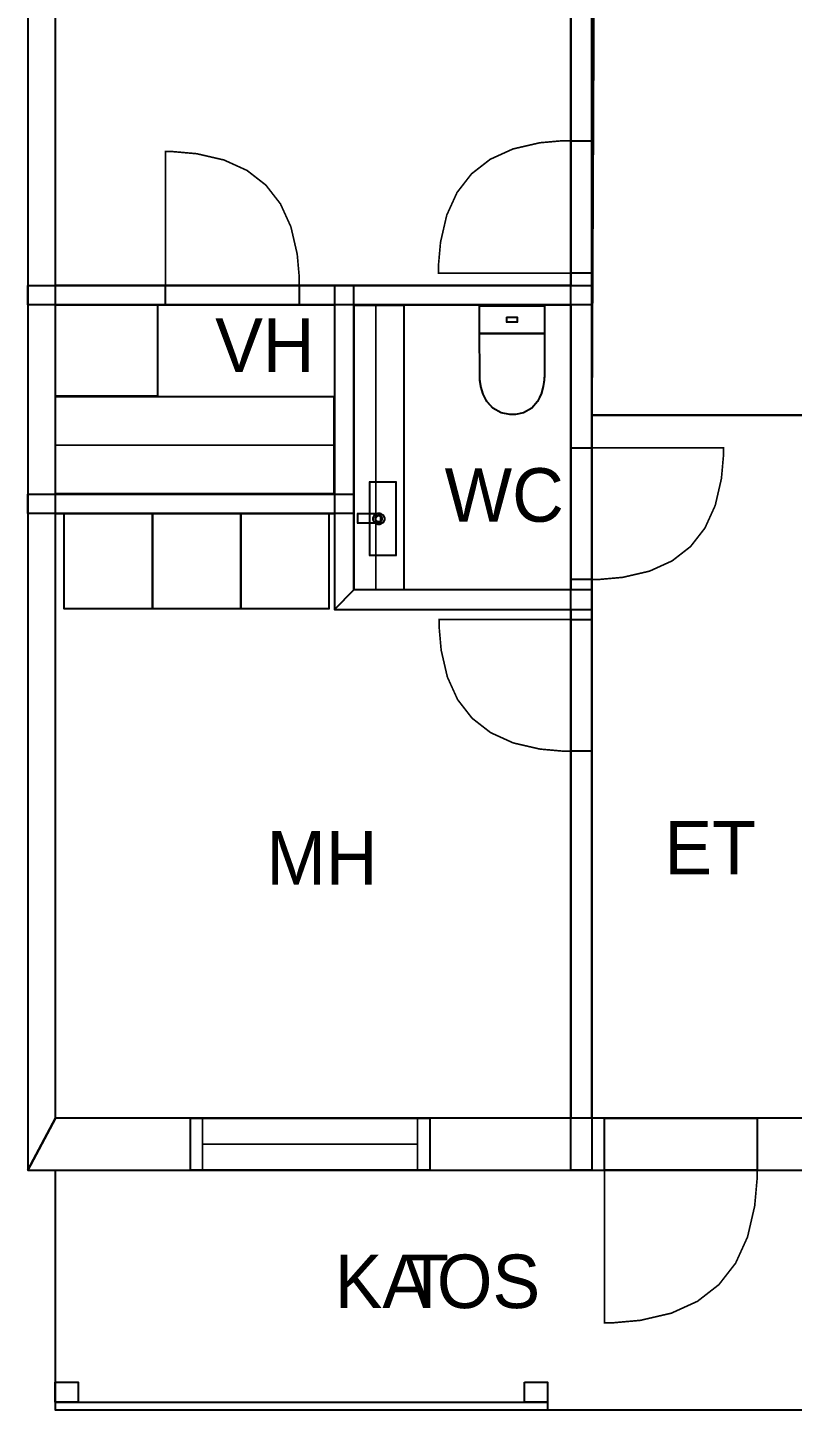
# Model space of a CAD drawing. Extents: x 2.3 to 15.3, y 0 to 14.5.
# Drawn here: x 2.32 to 7.23, y 0 to 8.88 of the extents above; entities that cross this region are included whole.
import ezdxf

# ---------------------------------------------------------------- set-up
doc = ezdxf.new("R2010")
doc.units = 0
doc.layers.get('0').update_dxf_attribs({"linetype": 'CONTINUOUS'})

msp = doc.modelspace()

# ---------------------------------------------------------------- linework, layer by layer
at = {"color": 0}
for points, const_width in [([(2.50092, 1.87592), (2.50092, 11.1648), (2.32383, 11.4981), (2.32383, 1.54258), (2.50092, 1.87592)], 0.00208), ([(5.81207, 11.4981), (5.94749, 11.4981), (5.94749, 1.54258), (5.81207, 1.54258), (5.81207, 11.4981)], 0.00208), ([(4.06739, 7.2239), (4.06739, 7.27431), (4.05393, 7.4254), (4.01361, 7.59999), (3.9465, 7.74778), (3.85249, 7.86865), (3.73161, 7.96268), (3.58382, 8.02979), (3.40924, 8.0701), (3.25814, 8.0835), (3.20779, 8.0835), (3.20779, 7.2239), (4.06739, 7.2239)], 0.01042), ([(5.81207, 8.15381), (5.76221, 8.15381), (5.61268, 8.14051), (5.43989, 8.10064), (5.29368, 8.03418), (5.17404, 7.94114), (5.081, 7.8215), (5.01454, 7.67529), (4.97467, 7.5025), (4.96137, 7.35297), (4.96137, 7.30311), (5.81207, 7.30311), (5.81207, 8.15381)], 0.01042), ([(5.81207, 8.15381), (5.94749, 8.15381), (5.94749, 7.30311), (5.81207, 7.30311), (5.81207, 8.15381)], 0.01042), ([(5.81207, 8.15381), (5.94749, 8.15381), (5.94749, 7.30311), (5.81207, 7.30311), (5.81207, 8.15381)], 0.01042), ([(2.32383, 7.2239), (5.94749, 7.2239), (5.94749, 7.0989), (2.32383, 7.0989), (2.32383, 7.2239)], 0.00208), ([(3.2079, 7.2239), (4.06739, 7.2239), (4.06739, 7.0989), (3.2079, 7.0989), (3.2079, 7.2239)], 0.01042), ([(3.2079, 7.2239), (4.06739, 7.2239), (4.06739, 7.0989), (3.2079, 7.0989), (3.2079, 7.2239)], 0.01042), ([(4.29357, 7.2239), (4.29357, 5.14361), (4.41857, 5.26861), (4.41857, 7.2239), (4.29357, 7.2239)], 0.00208), ([(2.50092, 7.09896), (2.50092, 6.51275), (3.15636, 6.51275), (3.15636, 7.09896), (2.50092, 7.09896)], 0.01042), ([(4.41906, 7.09765), (4.41906, 5.26861), (4.55908, 5.26861), (4.55908, 7.09765), (4.41906, 7.09765)], 0.01042), ([(4.41906, 7.09674), (4.41906, 5.26861), (4.73801, 5.26861), (4.73801, 7.09674), (4.41906, 7.09674)], 0.01042), ([(5.22542, 7.09397), (5.64193, 7.09397), (5.64193, 6.91465), (5.22542, 6.91465), (5.22542, 7.09397)], 0.01042), ([(5.40056, 7.01942), (5.46679, 7.01942), (5.46679, 6.98921), (5.40056, 6.98921), (5.40056, 7.01942)], 0.01042), ([(5.64193, 6.65776), (5.64193, 6.65776), (5.64199, 6.64654), (5.64035, 6.61686), (5.63422, 6.57493), (5.62082, 6.52681), (5.59728, 6.47874), (5.56082, 6.43679), (5.50863, 6.40712), (5.45557, 6.39583), (5.43793, 6.39583), (5.4196, 6.39583), (5.36475, 6.40712), (5.31071, 6.43679), (5.27289, 6.47874), (5.24843, 6.52681), (5.23443, 6.57493), (5.22803, 6.61686), (5.22629, 6.64654), (5.2264, 6.65776), (5.2264, 6.65776), (5.22537, 6.91465), (5.64193, 6.91465), (5.64193, 6.65776)], 0.01042), ([(2.50097, 6.51144), (4.28971, 6.51144), (4.28971, 5.88644), (2.50097, 5.88644), (2.50097, 6.51144)], 0.01042), ([(5.81207, 6.18132), (5.94749, 6.18132), (5.94749, 5.33632), (5.81207, 5.33632), (5.81207, 6.18132)], 0.01042), ([(5.81207, 6.18132), (5.94749, 6.18132), (5.94749, 5.33632), (5.81207, 5.33632), (5.81207, 6.18132)], 0.01042), ([(5.94749, 5.33632), (5.99696, 5.33632), (6.14551, 5.34956), (6.31717, 5.38917), (6.4624, 5.45518), (6.58122, 5.54758), (6.67361, 5.66644), (6.73964, 5.81168), (6.77924, 5.98329), (6.79249, 6.13183), (6.79249, 6.18132), (5.94749, 6.18132), (5.94749, 5.33632)], 0.01042), ([(4.52013, 5.9624), (4.52013, 5.48958), (4.68842, 5.48958), (4.68842, 5.9624), (4.52013, 5.9624)], 0.01042), ([(2.32383, 5.88433), (4.41857, 5.88433), (4.41857, 5.75933), (2.32383, 5.75933), (2.32383, 5.88433)], 0.00208), ([(2.55772, 5.759), (3.12429, 5.759), (3.12429, 5.14681), (2.55772, 5.14681), (2.55772, 5.759)], 0.01042), ([(3.12435, 5.759), (3.69092, 5.759), (3.69092, 5.14681), (3.12435, 5.14681), (3.12435, 5.759)], 0.01042), ([(3.69097, 5.759), (4.25754, 5.759), (4.25754, 5.14681), (3.69097, 5.14681), (3.69097, 5.759)], 0.01042), ([(4.44363, 5.76014), (4.44363, 5.69764), (4.58946, 5.69764), (4.58946, 5.76014), (4.44363, 5.76014)], 0.01042), ([(4.57764, 5.76247), (4.58404, 5.76247), (4.6034, 5.75185), (4.6141, 5.73247), (4.6141, 5.72601), (4.6141, 5.71962), (4.6034, 5.70025), (4.58404, 5.68956), (4.57764, 5.68956), (4.57118, 5.68956), (4.55181, 5.70025), (4.54118, 5.71962), (4.54118, 5.72601), (4.54118, 5.73247), (4.55181, 5.75185), (4.57118, 5.76247), (4.57764, 5.76247)], 0.00833), ([(4.57764, 5.74685), (4.58128, 5.74685), (4.59233, 5.74078), (4.59847, 5.72971), (4.59847, 5.72601), (4.59847, 5.72239), (4.59233, 5.71132), (4.58128, 5.70518), (4.57764, 5.70518), (4.57394, 5.70518), (4.56288, 5.71132), (4.55681, 5.72239), (4.55681, 5.72601), (4.55681, 5.72971), (4.56288, 5.74078), (4.57394, 5.74685), (4.57764, 5.74685)], 0.00833), ([(4.29357, 5.14361), (5.94749, 5.14361), (5.94749, 5.26861), (4.41857, 5.26861), (4.29357, 5.14361)], 0.00208), ([(5.81207, 4.23329), (5.76243, 4.23329), (5.61367, 4.24653), (5.44179, 4.28618), (5.29628, 4.35232), (5.17731, 4.44488), (5.08469, 4.56392), (5.01861, 4.70936), (4.97889, 4.88129), (4.96571, 5.03006), (4.96571, 5.07964), (5.81207, 5.07964), (5.81207, 4.23329)], 0.01042), ([(5.81207, 5.07964), (5.94749, 5.07964), (5.94749, 4.23329), (5.81207, 4.23329), (5.81207, 5.07964)], 0.01042), ([(5.81207, 5.07964), (5.94749, 5.07964), (5.94749, 4.23329), (5.81207, 4.23329), (5.81207, 5.07964)], 0.01042), ([(14.0335, 1.87592), (2.50092, 1.87592), (2.32383, 1.54258), (14.425, 1.54258), (14.0335, 1.87592)], 0.00208), ([(3.36783, 1.87592), (4.90543, 1.87592), (4.90543, 1.54258), (3.36783, 1.54258), (3.36783, 1.87592)], 0.01042), ([(3.36783, 1.87592), (4.90543, 1.87592), (4.90543, 1.54258), (3.36783, 1.54258), (3.36783, 1.87592)], 0.01042), ([(6.02832, 1.87592), (7.00846, 1.87592), (7.00846, 1.54258), (6.02832, 1.54258), (6.02832, 1.87592)], 0.01042), ([(6.02832, 1.87592), (7.00846, 1.87592), (7.00846, 1.54258), (6.02832, 1.54258), (6.02832, 1.87592)], 0.01042), ([(7.97999, 1.54258), (7.98258, 0.00092), (2.50092, 0.00092), (2.50092, 1.54318), (7.97999, 1.54258)], 0.00208), ([(7.00846, 1.54258), (7.00846, 1.48519), (6.99311, 1.31288), (6.94715, 1.11382), (6.87061, 0.94537), (6.7634, 0.80751), (6.62554, 0.7003), (6.45708, 0.62375), (6.25803, 0.5778), (6.08572, 0.56245), (6.02832, 0.56245), (6.02832, 1.54258), (7.00846, 1.54258)], 0.01042), ([(2.50092, 0.05301), (5.66146, 0.05301), (5.66146, 0.00092), (2.50092, 0.00092), (2.50092, 0.05301)], 0.00208)]:
    msp.add_lwpolyline(points, close=True, dxfattribs=dict(at, const_width=const_width))
for points in [[(2.50092, 1.87592), (2.50092, 11.1648), (2.32383, 11.4981), (2.32383, 1.54258), (2.50092, 1.87592)], [(5.81207, 11.4981), (5.94749, 11.4981), (5.94749, 1.54258), (5.81207, 1.54258), (5.81207, 11.4981)], [(2.32383, 7.2239), (5.94749, 7.2239), (5.94749, 7.0989), (2.32383, 7.0989), (2.32383, 7.2239)], [(4.29357, 7.2239), (4.29357, 5.14361), (4.41857, 5.26861), (4.41857, 7.2239), (4.29357, 7.2239)], [(2.32383, 5.88433), (4.41857, 5.88433), (4.41857, 5.75933), (2.32383, 5.75933), (2.32383, 5.88433)], [(4.29357, 5.14361), (5.94749, 5.14361), (5.94749, 5.26861), (4.41857, 5.26861), (4.29357, 5.14361)], [(14.0335, 1.87592), (2.50092, 1.87592), (2.32383, 1.54258), (14.425, 1.54258), (14.0335, 1.87592)], [(2.4981, 0.18121), (2.64626, 0.18121), (2.64626, 0.0529), (2.4981, 0.0529), (2.4981, 0.18121)], [(5.51324, 0.18121), (5.66135, 0.18121), (5.66135, 0.0529), (5.51324, 0.0529), (5.51324, 0.18121)]]:
    msp.add_lwpolyline(points, close=True, dxfattribs=at)
at = {"color": 7, "const_width": 0.00208}
for points in [[(2.50092, 11.1648), (5.81207, 11.1648), (5.81207, 7.2239), (2.50092, 7.2239), (2.50092, 11.1648)], [(10.5942, 6.39236), (5.94749, 6.39079), (5.96832, 11.1648), (10.5942, 11.1648), (10.5942, 6.39236)], [(5.96832, 11.1648), (5.94749, 6.39236), (5.94749, 11.1648), (5.96832, 11.1648)], [(2.50092, 7.0989), (4.29357, 7.0989), (4.29357, 5.88433), (2.50092, 5.88433), (2.50092, 7.0989)], [(4.41857, 7.0989), (5.81207, 7.0989), (5.81207, 5.26861), (4.41857, 5.26861), (4.41857, 7.0989)], [(10.5942, 5.68642), (11.6474, 5.68642), (11.6474, 1.87592), (8.10758, 1.87592), (8.10758, 4.63206), (8.00331, 4.63206), (8.00331, 6.39079), (5.94749, 6.39079), (10.5942, 6.39236), (10.5942, 5.68642)], [(8.00331, 4.63206), (7.98258, 4.63206), (7.98258, 1.87592), (5.94749, 1.87592), (5.94749, 6.39079), (8.00331, 6.39079), (8.00331, 4.63206)], [(4.29357, 5.14361), (5.81207, 5.14361), (5.81207, 1.87592), (2.50092, 1.87592), (2.50092, 5.75933), (4.29357, 5.75933), (4.29357, 5.14361)]]:
    msp.add_lwpolyline(points, close=True, dxfattribs=at)
at = {"color": 7}
for points in [[(2.50092, 11.1648), (5.81207, 11.1648), (5.81207, 7.2239), (2.50092, 7.2239), (2.50092, 11.1648)], [(5.96832, 11.1648), (5.94749, 6.39236), (5.94749, 11.1648), (5.96832, 11.1648)], [(10.5942, 6.39236), (5.94749, 6.39079), (5.96832, 11.1648), (10.5942, 11.1648), (10.5942, 6.39236)], [(5.81207, 8.15381), (5.94749, 8.15381), (5.94749, 7.30311), (5.81207, 7.30311), (5.81207, 8.15381)], [(5.81207, 8.15381), (5.94749, 8.15381), (5.94749, 7.30311), (5.81207, 7.30311), (5.81207, 8.15381)], [(3.2079, 7.2239), (4.06739, 7.2239), (4.06739, 7.0989), (3.2079, 7.0989), (3.2079, 7.2239)], [(3.2079, 7.2239), (4.06739, 7.2239), (4.06739, 7.0989), (3.2079, 7.0989), (3.2079, 7.2239)], [(2.50092, 7.09896), (3.15636, 7.09896), (3.15636, 6.51275), (2.50092, 6.51275), (2.50092, 7.09896)], [(2.50092, 7.0989), (4.29357, 7.0989), (4.29357, 5.88433), (2.50092, 5.88433), (2.50092, 7.0989)], [(4.41857, 7.0989), (5.81207, 7.0989), (5.81207, 5.26861), (4.41857, 5.26861), (4.41857, 7.0989)], [(4.41906, 7.09674), (4.73801, 7.09674), (4.73801, 5.26861), (4.41906, 5.26861), (4.41906, 7.09674)], [(5.22542, 7.09397), (5.64193, 7.09397), (5.64193, 6.91465), (5.22542, 6.91465), (5.22542, 7.09397)], [(5.40056, 7.01942), (5.46679, 7.01942), (5.46679, 6.98921), (5.40056, 6.98921), (5.40056, 7.01942)], [(5.64193, 6.65776), (5.64193, 6.65776), (5.64199, 6.64654), (5.64035, 6.61686), (5.63422, 6.57493), (5.62082, 6.52681), (5.59728, 6.47874), (5.56082, 6.43679), (5.50863, 6.40712), (5.45557, 6.39583), (5.43793, 6.39583), (5.4196, 6.39583), (5.36475, 6.40712), (5.31071, 6.43679), (5.27289, 6.47874), (5.24843, 6.52681), (5.23443, 6.57493), (5.22803, 6.61686), (5.22629, 6.64654), (5.2264, 6.65776), (5.2264, 6.65776), (5.22537, 6.91465), (5.64193, 6.91465), (5.64193, 6.65776)], [(2.50097, 6.51144), (4.28971, 6.51144), (4.28971, 5.88644), (2.50097, 5.88644), (2.50097, 6.51144)], [(10.5942, 5.68642), (11.6474, 5.68642), (11.6474, 1.87592), (8.10758, 1.87592), (8.10758, 4.63206), (8.00331, 4.63206), (8.00331, 6.39079), (5.94749, 6.39079), (10.5942, 6.39236), (10.5942, 5.68642)], [(8.00331, 4.63206), (7.98258, 4.63206), (7.98258, 1.87592), (5.94749, 1.87592), (5.94749, 6.39079), (8.00331, 6.39079), (8.00331, 4.63206)], [(5.81207, 6.18132), (5.94749, 6.18132), (5.94749, 5.33632), (5.81207, 5.33632), (5.81207, 6.18132)], [(5.81207, 6.18132), (5.94749, 6.18132), (5.94749, 5.33632), (5.81207, 5.33632), (5.81207, 6.18132)], [(4.52013, 5.9624), (4.68842, 5.9624), (4.68842, 5.48958), (4.52013, 5.48958), (4.52013, 5.9624)], [(4.29357, 5.14361), (5.81207, 5.14361), (5.81207, 1.87592), (2.50092, 1.87592), (2.50092, 5.75933), (4.29357, 5.75933), (4.29357, 5.14361)], [(2.55772, 5.759), (3.12429, 5.759), (3.12429, 5.14681), (2.55772, 5.14681), (2.55772, 5.759)], [(3.12435, 5.759), (3.69092, 5.759), (3.69092, 5.14681), (3.12435, 5.14681), (3.12435, 5.759)], [(3.69097, 5.759), (4.25754, 5.759), (4.25754, 5.14681), (3.69097, 5.14681), (3.69097, 5.759)], [(4.44363, 5.76014), (4.58946, 5.76014), (4.58946, 5.69764), (4.44363, 5.69764), (4.44363, 5.76014)], [(4.57764, 5.76247), (4.58404, 5.76247), (4.6034, 5.75185), (4.6141, 5.73247), (4.6141, 5.72601), (4.6141, 5.71962), (4.6034, 5.70025), (4.58404, 5.68956), (4.57764, 5.68956), (4.57118, 5.68956), (4.55181, 5.70025), (4.54118, 5.71962), (4.54118, 5.72601), (4.54118, 5.73247), (4.55181, 5.75185), (4.57118, 5.76247), (4.57764, 5.76247)], [(4.57764, 5.74685), (4.58128, 5.74685), (4.59233, 5.74078), (4.59847, 5.72971), (4.59847, 5.72601), (4.59847, 5.72239), (4.59233, 5.71132), (4.58128, 5.70518), (4.57764, 5.70518), (4.57394, 5.70518), (4.56288, 5.71132), (4.55681, 5.72239), (4.55681, 5.72601), (4.55681, 5.72971), (4.56288, 5.74078), (4.57394, 5.74685), (4.57764, 5.74685)], [(5.81207, 5.07964), (5.94749, 5.07964), (5.94749, 4.23329), (5.81207, 4.23329), (5.81207, 5.07964)], [(5.81207, 5.07964), (5.94749, 5.07964), (5.94749, 4.23329), (5.81207, 4.23329), (5.81207, 5.07964)], [(3.36783, 1.87592), (4.90543, 1.87592), (4.90543, 1.54258), (3.36783, 1.54258), (3.36783, 1.87592)], [(3.36783, 1.87592), (4.90543, 1.87592), (4.90543, 1.54258), (3.36783, 1.54258), (3.36783, 1.87592)], [(6.02832, 1.87592), (7.00846, 1.87592), (7.00846, 1.54258), (6.02832, 1.54258), (6.02832, 1.87592)], [(6.02832, 1.87592), (7.00846, 1.87592), (7.00846, 1.54258), (6.02832, 1.54258), (6.02832, 1.87592)], [(7.97999, 1.54258), (7.98258, 0.00092), (2.50092, 0.00092), (2.50092, 1.54318), (7.97999, 1.54258)], [(2.50092, 0.05301), (5.66146, 0.05301), (5.66146, 0.00092), (2.50092, 0.00092), (2.50092, 0.05301)]]:
    msp.add_lwpolyline(points, close=True, dxfattribs=at)
at = {"color": 253, "const_width": 0.01042}
msp.add_lwpolyline([(4.28971, 6.19894), (2.50092, 6.19894)], dxfattribs=at)
at = {"color": 0, "const_width": 0.01042}
for points in [[(3.44596, 1.87588), (3.44596, 1.54254)], [(4.82726, 1.87588), (4.82726, 1.54254)], [(4.82726, 1.70921), (3.44596, 1.70921)]]:
    msp.add_lwpolyline(points, dxfattribs=at)

# ---------------------------------------------------------------- texts
at = {"color": 0}
for s, p in [('VH', (3.52683, 6.66867)), ('WC', (5.00082, 5.70672)), ('ET', (6.41358, 3.44144)), ('MH', (3.85561, 3.37586)), ('KA', (4.29444, 0.65653)), ('T', (4.74731, 0.65653)), ('OS', (4.95086, 0.65653))]:
    msp.add_text(s, height=0.34375, dxfattribs=at).set_placement(p)

doc.saveas('drawing.dxf')
